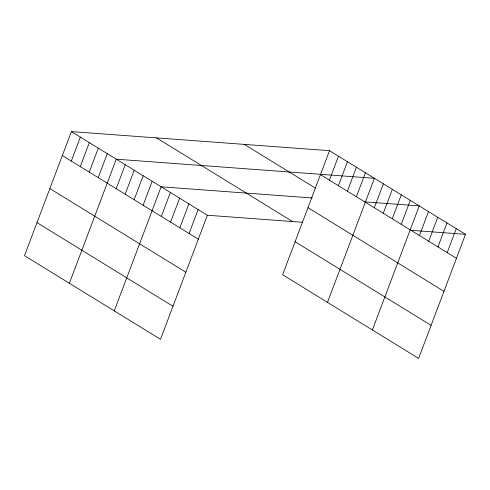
<?xml version="1.0" encoding="UTF-8"?>
<svg xmlns="http://www.w3.org/2000/svg" width="490" height="490" viewBox="0 0 490 490"><rect width="100%" height="100%" fill="white"/><g stroke="black" fill="none" stroke-linecap="round" stroke-linejoin="round"><path stroke-width="0.73" d="M329.507 150.687L282.62 274.761L418.613 358.411L465.5 234.336L329.507 150.687L71.387 131.59L24.5 255.664L160.493 339.313L207.38 215.239L302.796 222.295M71.307 161.063L80.36 137.108M80.287 166.588L89.333 142.633M89.26 172.106L98.312 148.151M98.233 177.625L107.285 153.67M69.378 283.269L116.265 159.195L374.385 178.293L327.498 302.367M116.185 188.668L125.238 164.714M125.164 194.187L134.211 170.232M134.138 199.712L143.19 175.757M143.111 205.23L152.163 181.275M114.256 310.874L161.143 186.8L312.142 197.972M161.339 216.439L170.391 192.484M170.587 222.129L179.634 198.174M179.83 227.813L188.883 203.858M189.079 233.503L198.132 209.549M329.427 180.161L338.48 156.206M338.406 185.686L347.459 161.731M347.379 191.204L356.432 167.249M356.359 196.723L365.405 172.768M374.305 207.766L383.358 183.811M383.284 213.285L392.337 189.33M392.257 218.81L401.31 194.855M401.237 224.328L410.283 200.373M372.376 329.972L419.262 205.892L364.658 201.856M419.458 235.537L428.511 211.582M428.707 241.227L437.76 217.272M437.956 246.911L447.002 222.956M447.199 252.601L456.251 228.646M410.167 230.239L465.5 234.336M320.454 174.642L456.447 258.291M244.326 144.385L315.487 188.154M307.971 207.68L443.965 291.329M156.561 137.892L292.561 221.541M295.103 241.723L431.102 325.372M71.387 131.59L207.38 215.239M62.334 155.544L198.328 239.194M49.845 188.583L185.845 272.232M36.983 222.625L172.982 306.275"/></g></svg>
